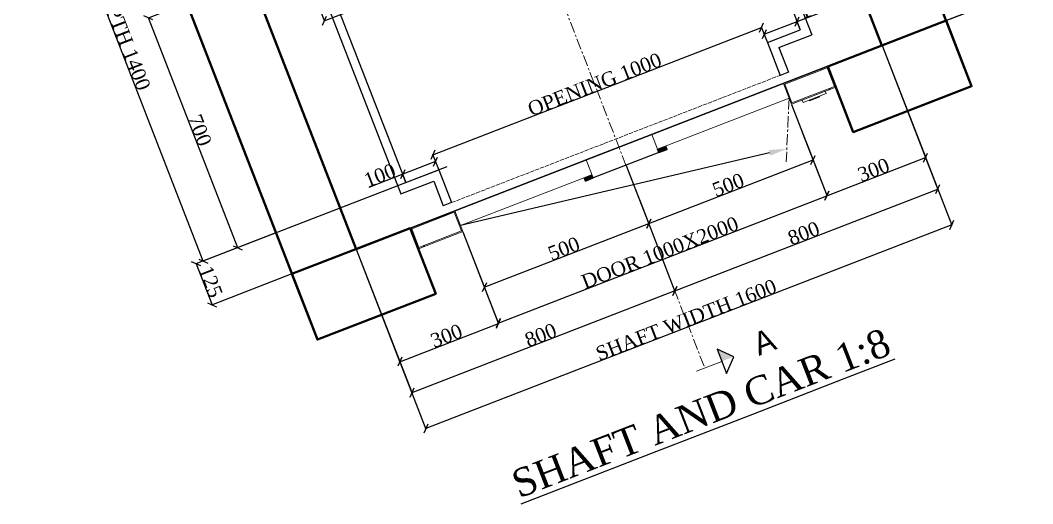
# Model space of a CAD drawing. Header units: millimetres. Extents: x 22640 to 25630, y -77764 to -74410.
# Drawn here: x 22758 to 25630, y -77764 to -76390 of the extents above; entities that cross this region are included whole.
import ezdxf
from ezdxf import colors
from ezdxf.entities.mleader import LeaderData, LeaderLine
from ezdxf.math import Vec2, Vec3

# ---------------------------------------------------------------- set-up
doc = ezdxf.new("R2010")
doc.units = ezdxf.units.MM
doc.linetypes.add('ACAD_ISO02W100', pattern=[15, 12, -3])
doc.linetypes.add('CENTER', pattern=[50.8, 31.75, -6.35, 6.35, -6.35])
doc.layers.add('6', color=7, linetype='Continuous')
for name, color, linetype, lineweight in [('Car', 3, 'Continuous', 18), ('CL', 2, 'CENTER', 0), ('DL', 8, 'ACAD_ISO02W100', 0), ('step&guides', 3, 'Continuous', 30), ('Wall', 1, 'Continuous', 50)]:
    doc.layers.add(name, color=color, linetype=linetype, lineweight=lineweight)
doc.styles.add('nassar2', font='cent.shx', dxfattribs={"height": 60})
doc.styles.add('top', font='cent.shx', dxfattribs={"height": 40})
doc.dimstyles.new('top', dxfattribs={"dimtxt": 35, "dimasz": 20, "dimexe": 1.25, "dimexo": 0.625, "dimtad": 1, "dimtxsty": 'top', "dimblk": 'OBLIQUE', "dimcen": 2.5, "dimadec": 0, "dimazin": 0, "dimtfac": 1, "dimtmove": 0, "dimatfit": 3, "dimldrblk": 'OBLIQUE', "dimfxl": 1, "dimarcsym": 0})

# ---------------------------------------------------------------- blocks, each defined once
blk = doc.blocks.new('_Oblique')
at = {"color": 0, "linetype": 'ByBlock', "lineweight": -2}
blk.add_line((-0.5, -0.5), (0.5, 0.5), dxfattribs=at)
blk = doc.blocks.new('*D57')
at = {"color": 0, "lineweight": -2, "transparency": 16777216}
for p, q in [((24479, -76810.4), (24540.5, -76969.1)), ((24073.9, -77148.8), (24540.1, -76968)), ((24012.8, -76991.3), (24074.4, -77149.9))]:
    blk.add_line(p, q, dxfattribs=at)
at = {"layer": 'Defpoints', "color": 0, "transparency": 16777216}
for p in [(24478.8, -76809.9), (24540.1, -76968), (24012.6, -76990.7)]:
    blk.add_point(p, dxfattribs=at)
at = {"color": 0, "lineweight": -2, "transparency": 16777216, "xscale": 20, "yscale": 20, "zscale": 20}
for p, rotation in [((24540.1, -76968), 21.1994384195994), ((24073.9, -77148.8), 201.1994384195994)]:
    blk.add_blockref('_Oblique', p, dxfattribs=dict(at, rotation=rotation))
at = {"color": 0, "transparency": 16777216, "insert": (24299.5, -77039.1), "char_height": 40, "attachment_point": 5, "rotation": 21.1994, "style": 'top'}
blk.add_mtext('500', dxfattribs=at)
blk = doc.blocks.new('*D58')
at = {"color": 0, "lineweight": -2, "transparency": 16777216}
for p, q in [((24945.1, -76629.6), (25006.7, -76788.3)), ((24540.1, -76968), (25006.2, -76787.2)), ((24476.1, -76802.9), (24540.5, -76969.1))]:
    blk.add_line(p, q, dxfattribs=at)
at = {"layer": 'Defpoints', "color": 0, "transparency": 16777216}
for p in [(24944.9, -76629.1), (25006.2, -76787.2), (24475.8, -76802.3)]:
    blk.add_point(p, dxfattribs=at)
at = {"color": 0, "lineweight": -2, "transparency": 16777216, "xscale": 20, "yscale": 20, "zscale": 20}
for p, rotation in [((25006.2, -76787.2), 21.1994384195994), ((24540.1, -76968), 201.1994384195994)]:
    blk.add_blockref('_Oblique', p, dxfattribs=dict(at, rotation=rotation))
at = {"color": 0, "transparency": 16777216, "insert": (24765.7, -76858.3), "char_height": 40, "attachment_point": 5, "rotation": 21.1994, "style": 'top'}
blk.add_mtext('500', dxfattribs=at)
blk = doc.blocks.new('*D40')
at = {"color": 0, "lineweight": -2, "transparency": 16777216}
for p, q in [((24987.3, -76738.4), (25046.2, -76890.1)), ((24113.4, -77250.6), (25045.7, -76889)), ((24056.5, -77103.8), (24113.8, -77251.7))]:
    blk.add_line(p, q, dxfattribs=at)
at = {"layer": 'Defpoints', "color": 0, "transparency": 16777216}
for p in [(24987.1, -76737.8), (25045.7, -76889), (24056.2, -77103.2)]:
    blk.add_point(p, dxfattribs=at)
at = {"color": 0, "lineweight": -2, "transparency": 16777216, "xscale": 20, "yscale": 20, "zscale": 20}
for p, rotation in [((25045.7, -76889), 21.1994384195994), ((24113.4, -77250.6), 201.1994384195994)]:
    blk.add_blockref('_Oblique', p, dxfattribs=dict(at, rotation=rotation))
at = {"color": 0, "transparency": 16777216, "insert": (24572.1, -77050.5), "char_height": 40, "attachment_point": 5, "rotation": 21.1994, "style": 'top'}
blk.add_mtext('DOOR 1000X2000', dxfattribs=at)
blk = doc.blocks.new('*D41')
at = {"color": 0, "lineweight": -2, "transparency": 16777216}
for p, q in [((23935.5, -76792), (23842.3, -76828.1)), ((23944.4, -76814.8), (23935.1, -76790.8)), ((23842.3, -76828.1), (23746, -76865.5)), ((23851.1, -76850.9), (23841.8, -76827))]:
    blk.add_line(p, q, dxfattribs=at)
at = {"layer": 'Defpoints', "color": 0, "transparency": 16777216}
for p in [(23944.6, -76815.4), (23842.3, -76828.1), (23851.4, -76851.5)]:
    blk.add_point(p, dxfattribs=at)
at = {"color": 0, "lineweight": -2, "transparency": 16777216, "xscale": 20, "yscale": 20, "zscale": 20}
for p, rotation in [((23935.5, -76792), 21.19943841959937), ((23842.3, -76828.1), 201.1994384195994)]:
    blk.add_blockref('_Oblique', p, dxfattribs=dict(at, rotation=rotation))
at = {"color": 0, "transparency": 16777216, "insert": (23777.4, -76831.2), "char_height": 40, "attachment_point": 5, "rotation": 21.1994, "style": 'top'}
blk.add_mtext('100', dxfattribs=at)
blk = doc.blocks.new('*D42')
at = {"color": 0, "lineweight": -2, "transparency": 16777216}
for p, q in [((23928.1, -76772.8), (24860.4, -76411.1)), ((24876.7, -76453.2), (24859.9, -76410)), ((23944.4, -76814.8), (23927.6, -76771.6))]:
    blk.add_line(p, q, dxfattribs=at)
at = {"layer": 'Defpoints', "color": 0, "transparency": 16777216}
for p in [(24860.4, -76411.1), (24876.9, -76453.7), (23944.6, -76815.4)]:
    blk.add_point(p, dxfattribs=at)
at = {"color": 0, "lineweight": -2, "transparency": 16777216, "xscale": 20, "yscale": 20, "zscale": 20}
for p, rotation in [((24860.4, -76411.1), 21.1994384195994), ((23928.1, -76772.8), 201.1994384195994)]:
    blk.add_blockref('_Oblique', p, dxfattribs=dict(at, rotation=rotation))
at = {"color": 0, "transparency": 16777216, "insert": (24386.8, -76572.7), "char_height": 40, "attachment_point": 5, "rotation": 21.1994, "style": 'top'}
blk.add_mtext('OPENING 1000', dxfattribs=at)
blk = doc.blocks.new('*D59')
at = {"color": 0, "lineweight": -2, "transparency": 16777216}
for p, q in [((24961.1, -76394.2), (25057.4, -76356.9)), ((24969.9, -76417), (24960.6, -76393)), ((24867.9, -76430.4), (24961.1, -76394.2)), ((24876.7, -76453.2), (24867.4, -76429.2))]:
    blk.add_line(p, q, dxfattribs=at)
at = {"layer": 'Defpoints', "color": 0, "transparency": 16777216}
for p in [(24961.1, -76394.2), (24970.2, -76417.6), (24876.9, -76453.7)]:
    blk.add_point(p, dxfattribs=at)
at = {"color": 0, "lineweight": -2, "transparency": 16777216, "xscale": 20, "yscale": 20, "zscale": 20}
for p, rotation in [((24961.1, -76394.2), 21.1994384195994), ((24867.9, -76430.4), 201.1994384195994)]:
    blk.add_blockref('_Oblique', p, dxfattribs=dict(at, rotation=rotation))
at = {"color": 0, "transparency": 16777216, "insert": (25011.1, -76352.7), "char_height": 40, "attachment_point": 5, "rotation": 21.1994, "style": 'top'}
blk.add_mtext('100', dxfattribs=at)
blk = doc.blocks.new('*D43')
at = {"color": 0, "lineweight": -2, "transparency": 16777216}
for p, q in [((25202, -76462.4), (25325.9, -76781.6)), ((24975.8, -76708.7), (25046.2, -76890.1)), ((25045.7, -76889), (25325.4, -76780.5))]:
    blk.add_line(p, q, dxfattribs=at)
at = {"layer": 'Defpoints', "color": 0, "transparency": 16777216}
for p in [(25201.8, -76461.8), (24975.6, -76708.1), (25325.4, -76780.5)]:
    blk.add_point(p, dxfattribs=at)
at = {"color": 0, "lineweight": -2, "transparency": 16777216, "xscale": 20, "yscale": 20, "zscale": 20}
for p, rotation in [((25325.4, -76780.5), 21.1994384195994), ((25045.7, -76889), 201.1994384195994)]:
    blk.add_blockref('_Oblique', p, dxfattribs=dict(at, rotation=rotation))
at = {"color": 0, "transparency": 16777216, "insert": (25178.1, -76815.5), "char_height": 40, "attachment_point": 5, "rotation": 21.1994, "style": 'top'}
blk.add_mtext('300', dxfattribs=at)
blk = doc.blocks.new('*D44')
at = {"color": 0, "lineweight": -2, "transparency": 16777216}
for p, q in [((24012.8, -76991.3), (24114.3, -77252.9)), ((23710.3, -77041), (23834.6, -77361.4)), ((23834.1, -77360.2), (24113.8, -77251.7))]:
    blk.add_line(p, q, dxfattribs=at)
at = {"layer": 'Defpoints', "color": 0, "transparency": 16777216}
for p in [(24012.6, -76990.7), (23710.1, -77040.4), (24113.8, -77251.7)]:
    blk.add_point(p, dxfattribs=at)
at = {"color": 0, "lineweight": -2, "transparency": 16777216, "xscale": 20, "yscale": 20, "zscale": 20}
for p, rotation in [((24113.8, -77251.7), 21.1994384195994), ((23834.1, -77360.2), 201.1994384195994)]:
    blk.add_blockref('_Oblique', p, dxfattribs=dict(at, rotation=rotation))
at = {"color": 0, "transparency": 16777216, "insert": (23966.5, -77286.7), "char_height": 40, "attachment_point": 5, "rotation": 21.1994, "style": 'top'}
blk.add_mtext('300', dxfattribs=at)
blk = doc.blocks.new('*D45')
at = {"color": 0, "lineweight": -2, "transparency": 16777216}
for p, q in [((24513.7, -76900), (24614.7, -77160.5)), ((23710.3, -77041), (23868.9, -77449.8)), ((24614.3, -77159.3), (23868.4, -77448.6))]:
    blk.add_line(p, q, dxfattribs=at)
at = {"layer": 'Defpoints', "color": 0, "transparency": 16777216}
for p in [(24513.5, -76899.4), (23710.1, -77040.4), (23868.4, -77448.6)]:
    blk.add_point(p, dxfattribs=at)
at = {"color": 0, "lineweight": -2, "transparency": 16777216, "xscale": 20, "yscale": 20, "zscale": 20}
for p, rotation in [((24614.3, -77159.3), 21.19943841959937), ((23868.4, -77448.6), 201.1994384195994)]:
    blk.add_blockref('_Oblique', p, dxfattribs=dict(at, rotation=rotation))
at = {"color": 0, "transparency": 16777216, "insert": (24233.9, -77284.7), "char_height": 40, "attachment_point": 5, "rotation": 21.1994, "style": 'top'}
blk.add_mtext('800', dxfattribs=at)
blk = doc.blocks.new('*D46')
at = {"color": 0, "lineweight": -2, "transparency": 16777216}
for p, q in [((25202, -76462.4), (25360.6, -76871.2)), ((24614.3, -77159.3), (25360.2, -76870)), ((24513.7, -76900), (24614.7, -77160.5))]:
    blk.add_line(p, q, dxfattribs=at)
at = {"layer": 'Defpoints', "color": 0, "transparency": 16777216}
for p in [(25201.8, -76461.8), (25360.2, -76870), (24513.5, -76899.4)]:
    blk.add_point(p, dxfattribs=at)
at = {"color": 0, "lineweight": -2, "transparency": 16777216, "xscale": 20, "yscale": 20, "zscale": 20}
for p, rotation in [((25360.2, -76870), 21.1994384195994), ((24614.3, -77159.3), 201.1994384195994)]:
    blk.add_blockref('_Oblique', p, dxfattribs=dict(at, rotation=rotation))
at = {"color": 0, "transparency": 16777216, "insert": (24979.8, -76995.4), "char_height": 40, "attachment_point": 5, "rotation": 21.1994, "style": 'top'}
blk.add_mtext('800', dxfattribs=at)
blk = doc.blocks.new('*D60')
at = {"color": 0, "lineweight": -2, "transparency": 16777216}
for p, q in [((25202, -76462.4), (25400, -76972.8)), ((25399.6, -76971.7), (23907.9, -77550.3)), ((23710.3, -77041), (23908.3, -77551.4))]:
    blk.add_line(p, q, dxfattribs=at)
at = {"layer": 'Defpoints', "color": 0, "transparency": 16777216}
for p in [(25201.8, -76461.8), (23710.1, -77040.4), (23907.9, -77550.3)]:
    blk.add_point(p, dxfattribs=at)
at = {"color": 0, "lineweight": -2, "transparency": 16777216, "xscale": 20, "yscale": 20, "zscale": 20}
for p, rotation in [((25399.6, -76971.7), 21.19943841959937), ((23907.9, -77550.3), 201.1994384195994)]:
    blk.add_blockref('_Oblique', p, dxfattribs=dict(at, rotation=rotation))
at = {"color": 0, "transparency": 16777216, "insert": (24646.3, -77241.7), "char_height": 40, "attachment_point": 5, "rotation": 21.1994, "style": 'top'}
blk.add_mtext('SHAFT WIDTH 1600', dxfattribs=at)
blk = doc.blocks.new('*D48')
at = {"color": 0, "lineweight": -2, "transparency": 16777216}
for p, q in [((24899.4, -75694.2), (25192.9, -75580.4)), ((25191.7, -75580.8), (25490, -76350)), ((25202.4, -76461.6), (25491.2, -76349.6))]:
    blk.add_line(p, q, dxfattribs=at)
at = {"layer": 'Defpoints', "color": 0, "transparency": 16777216}
for p in [(24898.8, -75694.4), (25490, -76350), (25201.8, -76461.8)]:
    blk.add_point(p, dxfattribs=at)
at = {"color": 0, "lineweight": -2, "transparency": 16777216, "xscale": 20, "yscale": 20, "zscale": 20}
for p, rotation in [((25191.7, -75580.8), 111.1994384197184), ((25490, -76350), 291.1994384197184)]:
    blk.add_blockref('_Oblique', p, dxfattribs=dict(at, rotation=rotation))
at = {"color": 0, "transparency": 16777216, "insert": (25360.1, -75958), "char_height": 40, "attachment_point": 5, "rotation": 291.1994, "style": 'top'}
blk.add_mtext('825', dxfattribs=at)
blk = doc.blocks.new('*D51')
at = {"color": 0, "lineweight": -2, "transparency": 16777216}
for p, q in [((23344.5, -75546.5), (22769.3, -75769.6)), ((23276.8, -77074.4), (22770.5, -75769.1)), ((23967.3, -76806.5), (23275.6, -77074.8))]:
    blk.add_line(p, q, dxfattribs=at)
at = {"layer": 'Defpoints', "color": 0, "transparency": 16777216}
for p in [(23345.1, -75546.3), (22770.5, -75769.1), (23967.9, -76806.3)]:
    blk.add_point(p, dxfattribs=at)
at = {"color": 0, "lineweight": -2, "transparency": 16777216, "xscale": 20, "yscale": 20, "zscale": 20}
for p, rotation in [((22770.5, -75769.1), 111.1994384197184), ((23276.8, -77074.4), 291.1994384197184)]:
    blk.add_blockref('_Oblique', p, dxfattribs=dict(at, rotation=rotation))
at = {"color": 0, "transparency": 16777216, "insert": (23024.8, -76367.7), "char_height": 40, "attachment_point": 5, "rotation": 291.1994, "style": 'top'}
blk.add_mtext('CAR DEPTH 1400', dxfattribs=at)
blk = doc.blocks.new('*D61')
at = {"color": 0, "lineweight": -2, "transparency": 16777216}
for p, q in [((23415.8, -76269.6), (23120, -76384.4)), ((23374.3, -77036.6), (23121.1, -76383.9)), ((23482.5, -76994.6), (23373.1, -77037))]:
    blk.add_line(p, q, dxfattribs=at)
at = {"layer": 'Defpoints', "color": 0, "transparency": 16777216}
for p in [(23416.4, -76269.4), (23121.1, -76383.9), (23483.1, -76994.4)]:
    blk.add_point(p, dxfattribs=at)
at = {"color": 0, "lineweight": -2, "transparency": 16777216, "xscale": 20, "yscale": 20, "zscale": 20}
for p, rotation in [((23121.1, -76383.9), 111.1994384197184), ((23374.3, -77036.6), 291.1994384197184)]:
    blk.add_blockref('_Oblique', p, dxfattribs=dict(at, rotation=rotation))
at = {"color": 0, "transparency": 16777216, "insert": (23266.9, -76702.8), "char_height": 40, "attachment_point": 5, "rotation": 291.1994, "style": 'top'}
blk.add_mtext('700', dxfattribs=at)
blk = doc.blocks.new('*D62')
at = {"color": 0, "lineweight": -2, "transparency": 16777216}
for p, q in [((24762.2, -75743.3), (24832.1, -75923.4)), ((23619.6, -76392.4), (24831.7, -75922.3)), ((23553.5, -76221.7), (23620.1, -76393.5))]:
    blk.add_line(p, q, dxfattribs=at)
at = {"layer": 'Defpoints', "color": 0, "transparency": 16777216}
for p in [(24762, -75742.7), (24831.7, -75922.3), (23553.2, -76221.2)]:
    blk.add_point(p, dxfattribs=at)
at = {"color": 0, "lineweight": -2, "transparency": 16777216, "xscale": 20, "yscale": 20, "zscale": 20}
for p, rotation in [((24831.7, -75922.3), 21.1994384195994), ((23619.6, -76392.4), 201.1994384195994)]:
    blk.add_blockref('_Oblique', p, dxfattribs=dict(at, rotation=rotation))
at = {"color": 0, "transparency": 16777216, "insert": (24218.2, -76138.1), "char_height": 40, "attachment_point": 5, "rotation": 21.1994, "style": 'top'}
blk.add_mtext('DBG 1300', dxfattribs=at)
blk = doc.blocks.new('*D54')
at = {"color": 0, "lineweight": -2, "transparency": 16777216}
for p, q in [((24546.8, -74785.2), (24966.8, -74622.3)), ((25616.6, -76300.9), (24965.7, -74622.7)), ((25197.7, -76463.4), (25617.7, -76300.5))]:
    blk.add_line(p, q, dxfattribs=at)
at = {"layer": 'Defpoints', "color": 0, "transparency": 16777216}
for p in [(24965.7, -74622.7), (24546.2, -74785.4), (25197.2, -76463.6)]:
    blk.add_point(p, dxfattribs=at)
at = {"color": 0, "lineweight": -2, "transparency": 16777216, "xscale": 20, "yscale": 20, "zscale": 20}
for p, rotation in [((24965.7, -74622.7), 111.1994384197184), ((25616.6, -76300.9), 291.1994384197184)]:
    blk.add_blockref('_Oblique', p, dxfattribs=dict(at, rotation=rotation))
at = {"color": 0, "transparency": 16777216, "insert": (25292.3, -75407.8), "char_height": 40, "attachment_point": 5, "rotation": 291.1994, "style": 'top'}
blk.add_mtext('SHAFT DEPTH  1800', dxfattribs=at)
blk = doc.blocks.new('*D66')
at = {"color": 0, "lineweight": -2, "transparency": 16777216}
for p, q in [((23482.5, -76994.6), (23255.2, -77082.7)), ((23256.4, -77082.3), (23301.6, -77198.8)), ((23527.7, -77111.1), (23300.4, -77199.3))]:
    blk.add_line(p, q, dxfattribs=at)
at = {"layer": 'Defpoints', "color": 0, "transparency": 16777216}
for p in [(23483.1, -76994.4), (23528.3, -77110.9), (23301.6, -77198.8)]:
    blk.add_point(p, dxfattribs=at)
at = {"color": 0, "lineweight": -2, "transparency": 16777216, "xscale": 20, "yscale": 20, "zscale": 20}
for p, rotation in [((23256.4, -77082.3), 111.1994384197184), ((23301.6, -77198.8), 291.1994384197184)]:
    blk.add_blockref('_Oblique', p, dxfattribs=dict(at, rotation=rotation))
at = {"color": 0, "transparency": 16777216, "insert": (23298.2, -77133.1), "char_height": 40, "attachment_point": 5, "rotation": 291.1994, "style": 'top'}
blk.add_mtext('125', dxfattribs=at)

msp = doc.modelspace()

# ---------------------------------------------------------------- hatches: boundary and pattern name
at = {"true_color": 0x000007, "transparency": 33554666}
h = msp.add_hatch(color=7, dxfattribs=at)
h.paths.add_polyline_path([(24565.513, -76756.815), (24588.593, -76747.864), (24569.132, -76766.145)])
h.paths.add_polyline_path([(24588.593, -76747.864), (24569.132, -76766.145), (24592.211, -76757.193)])
h = msp.add_hatch(color=7, dxfattribs=at)
h.paths.add_polyline_path([(24356.819, -76837.76), (24378.916, -76829.189), (24360.437, -76847.09)])
h.paths.add_polyline_path([(24378.916, -76829.189), (24360.437, -76847.09), (24382.535, -76838.519)])
at = {"layer": 'Car', "lineweight": 25, "ltscale": 4, "transparency": 16777216}
h = msp.add_hatch(color=256, dxfattribs=at)
h.dxf.hatch_style = 1
h.paths.add_polyline_path([(24747.244, -77359.21), (24734.048, -77324.91), (24781.339, -77346.094)])

# ---------------------------------------------------------------- linework, layer by layer
for p, q in [((23714.757, -77038.571), (25197.158, -76463.603)), ((25197.158, -76463.603), (23714.757, -77038.571)), ((25029.339, -76528.694), (25034, -76526.886)), ((25047.985, -76521.461), (25120.308, -76707.927)), ((25052.135, -76587.468), (25056.797, -76585.66)), ((23877.914, -76975.289), (23882.576, -76973.481)), ((23905.373, -77032.255), (23900.711, -77034.063))]:
    msp.add_line(p, q)
at = {"color": 7, "linetype": 'Continuous', "lineweight": 20, "transparency": 33554666}
for p, q in [((24565.529, -76756.855), (24938.394, -76612.234)), ((24006.066, -76973.85), (24378.931, -76829.229))]:
    msp.add_line(p, q, dxfattribs=at)
at = {"transparency": 33554666}
msp.add_line((24549.256, -76714.9), (24362.659, -76787.274), dxfattribs=at)
at = {"color": 7, "linetype": 'Continuous', "lineweight": 20, "transparency": 33554666}
for points in [[(25047.985, -76521.461), (24922.121, -76570.279), (24944.918, -76629.054), (25070.782, -76580.236)], [(25046.28, -76525.362), (24926.003, -76571.992), (24946.615, -76625.134), (25066.893, -76578.505)], [(24977.86, -76624.113), (25043.123, -76598.8), (25040.481, -76591.989), (24975.218, -76617.302)], [(24996.685, -76618.957), (25025.229, -76607.886), (25024.506, -76606.021), (24995.961, -76617.092)], [(23863.929, -76980.713), (23989.794, -76931.895), (24012.59, -76990.67), (23886.726, -77039.488)], [(23867.819, -76982.444), (23988.082, -76935.777), (24008.694, -76988.919), (23888.431, -77035.587)]]:
    msp.add_lwpolyline(points, close=True, dxfattribs=at)
for points in [[(24378.931, -76829.229), (24006.066, -76973.85), (23989.794, -76931.895), (24922.121, -76570.279), (24938.394, -76612.234), (24565.529, -76756.855)], [(24569.132, -76766.145), (24567.35, -76761.549), (24549.256, -76714.9)], [(24382.535, -76838.519), (24362.659, -76787.274), (24362.659, -76787.274)]]:
    msp.add_lwpolyline(points, dxfattribs=at)
at = {"color": 7, "linetype": 'Continuous', "lineweight": -2, "true_color": 0x000007, "transparency": 33554666}
for points in [[(24565.513, -76756.815), (24588.593, -76747.864), (24569.132, -76766.145)], [(24588.593, -76747.864), (24569.132, -76766.145), (24592.211, -76757.193)], [(24356.819, -76837.76), (24378.916, -76829.189), (24360.437, -76847.09)], [(24378.916, -76829.189), (24360.437, -76847.09), (24382.535, -76838.519)]]:
    msp.add_lwpolyline(points, close=True, dxfattribs=at)
at = {"color": 7, "linetype": 'Continuous', "lineweight": 20, "true_color": 0x000007, "transparency": 33554666}
for points in [[(24592.211, -76757.193), (24588.593, -76747.864), (24588.593, -76747.864)], [(24360.437, -76847.09), (24356.819, -76837.76), (24356.819, -76837.76)]]:
    msp.add_lwpolyline(points, dxfattribs=at)
at = {"layer": '6', "transparency": 33554666}
msp.add_line((24569.132, -76766.145), (24382.535, -76838.519), dxfattribs=at)
at = {"layer": 'Car', "lineweight": 25, "ltscale": 4, "transparency": 33554666}
for p, q in [((24781.339, -77346.094), (24734.048, -77324.91)), ((24734.048, -77324.91), (24760.439, -77393.511)), ((24760.439, -77393.511), (24781.492, -77346.169))]:
    msp.add_line(p, q, dxfattribs=at)
at = {"layer": 'Car', "ltscale": 4, "transparency": 33554666}
msp.add_line((24675.652, -77386.978), (24747.244, -77359.21), dxfattribs=at)
at = {"layer": 'CL'}
for p, q in [((23620.172, -74596.242, -110.467), (24699.073, -77377.894)), ((24938.394, -76612.234), (24930.241, -76792.506))]:
    msp.add_line(p, q, dxfattribs=at)
at = {"layer": 'DL', "transparency": 33554666}
msp.add_line((23980.753, -76908.587), (24913.081, -76546.971), dxfattribs=at)
at = {"layer": 'step&guides'}
for p, q in [((24478.158, -75079.97), (25002.5, -76431.845)), ((24463.89, -75112.319), (24970.152, -76417.577)), ((23312.749, -75531.989), (23837.091, -76883.864)), ((23345.097, -75546.257), (23851.359, -76851.516)), ((24876.919, -76453.739), (24970.152, -76417.577)), ((24909.268, -76468.006), (25002.5, -76431.845)), ((24876.919, -76453.739), (24913.081, -76546.971)), ((24909.268, -76468.006), (24936.389, -76537.931)), ((24936.389, -76537.931), (24913.081, -76546.971)), ((23851.359, -76851.516), (23944.592, -76815.354)), ((23944.592, -76815.354), (23980.753, -76908.587)), ((23837.091, -76883.864), (23930.324, -76847.703)), ((23930.324, -76847.703), (23957.445, -76917.627)), ((23980.753, -76908.587), (23957.445, -76917.627))]:
    msp.add_line(p, q, dxfattribs=at)
at = {"layer": 'Wall'}
for points in [[(25120.308, -76707.927), (25455.946, -76577.745), (24660.392, -74526.625), (22805.061, -75246.24), (23600.615, -77297.36), (23936.253, -77167.178)], [(23863.929, -76980.713), (23710.095, -77040.38), (23059.188, -75362.19), (24550.911, -74783.606), (25201.819, -76461.795), (25047.985, -76521.461)]]:
    msp.add_lwpolyline(points, dxfattribs=at)
for points in [[(25047.985, -76521.461), (25383.623, -76391.28), (25455.946, -76577.745), (25120.308, -76707.927)], [(23863.929, -76980.713), (23528.292, -77110.895), (23600.615, -77297.36), (23936.253, -77167.178)]]:
    msp.add_lwpolyline(points, close=True, dxfattribs=at)

# ---------------------------------------------------------------- texts
at = {"insert": (24143.288, -77674.234, -137), "char_height": 80, "attachment_point": 1, "rotation": 21.199438}
msp.add_mtext_dynamic_manual_height_columns('{\\Fcent|c0;\\L\\C6;SHAFT AND CAR 1:8}', width=2331.14753, gutter_width=200, heights=[0], dxfattribs=at)
at = {"ltscale": 4, "transparency": 33554666, "insert": (24883.363, -77262.658), "char_height": 65, "attachment_point": 3, "rotation": 20.927392}
msp.add_mtext_dynamic_manual_height_columns('A', width=315.98199, gutter_width=125, heights=[0], dxfattribs=at)

# ---------------------------------------------------------------- dimensions: what is measured, and where the dimension line sits
for base, p1, p2, angle, text, picture, middle in [((24965.666, -74622.738), (25197.158, -76463.603), (24546.25, -74785.414), 111.199438, 'SHAFT DEPTH  <>', '*D54', (25273.039, -75415.216)), ((22770.497, -75769.123), (23967.9, -76806.314), (23345.097, -75546.257), 111.199438, 'CAR DEPTH <>', '*D51', (23005.547, -76375.136)), ((24831.665, -75922.259), (23553.239, -76221.163), (24762.01, -75742.672), 21.199438, 'DBG <>', '*D62', (24225.653, -76157.309)), ((24860.397, -76411.141), (23944.592, -76815.354), (24876.919, -76453.739), 21.199438, 'OPENING <>', '*D42', (24394.233, -76591.949)), ((23907.857, -77550.254), (25201.819, -76461.795), (23710.095, -77040.38), 21.199438, 'SHAFT WIDTH <>', '*D60', (24653.719, -77260.962)), ((25045.723, -76888.953), (24056.23, -77103.183), (24987.093, -76737.793), 21.199438, 'DOOR <>X2000', '*D40', (24579.559, -77069.76))]:
    dim = msp.add_linear_dim(base=base, p1=p1, p2=p2, angle=angle, text=text, dimstyle='top')
    dim.commit()
    dim.dimension.update_dxf_attribs({"geometry": picture, "text_midpoint": middle, "dimtype": 160})
for base, p1, p2, angle, picture, middle in [((25490.036, -76350.006), (24898.825, -75694.433), (25201.819, -76461.795), 111.199438, '*D48', (25340.87, -75965.421)), ((23121.142, -76383.93), (23483.09, -76994.354), (23416.424, -76269.401), 111.199438, '*D61', (23247.708, -76710.245)), ((24961.088, -76394.209), (24876.919, -76453.739), (24970.152, -76417.577), 21.199438, '*D59', (25018.543, -76371.924)), ((25360.157, -76870.026), (24513.482, -76899.399), (25201.819, -76461.795), 21.199438, '*D46', (24987.226, -77014.672)), ((25325.421, -76780.468), (24975.573, -76708.092), (25201.819, -76461.795), 21.199438, '*D43', (25185.572, -76834.71)), ((25006.238, -76787.152), (24475.833, -76802.332), (24944.918, -76629.054), 21.199438, '*D58', (24773.156, -76877.556)), ((23842.295, -76828.147), (23944.592, -76815.354), (23851.359, -76851.516), 21.199438, '*D41', (23784.841, -76850.432)), ((24540.074, -76967.959), (24012.59, -76990.67), (24478.754, -76809.862), 21.199438, '*D57', (24306.992, -77058.363)), ((23868.433, -77448.611), (24513.482, -76899.399), (23710.095, -77040.38), 21.199438, '*D45', (24241.364, -77303.964)), ((23301.566, -77198.833), (23483.09, -76994.354), (23528.292, -77110.895), 111.199438, '*D66', (23278.965, -77140.562)), ((24113.847, -77251.733), (23710.095, -77040.38), (24012.59, -76990.67), 21.199438, '*D44', (23973.998, -77305.976))]:
    dim = msp.add_linear_dim(base=base, p1=p1, p2=p2, angle=angle, dimstyle='top')
    dim.commit()
    dim.dimension.update_dxf_attribs({"geometry": picture, "text_midpoint": middle, "dimtype": 160})

# ---------------------------------------------------------------- leaders
at = {"layer": 'CL'}
ml = msp.add_multileader_mtext('Standard', dxfattribs=at)
ml.set_content('', color=256, style='nassar2')
ml.set_leader_properties()
ml.build(insert=Vec2(0, 0))
ml.multileader.update_dxf_attribs({"text_left_attachment_type": 6, "text_right_attachment_type": 6, "dogleg_length": 0.36, "arrow_head_size": 50})
ctx = ml.context
ctx.base_point, ctx.char_height, ctx.arrow_head_size, ctx.landing_gap_size, ctx.plane_origin, ctx.plane_x_axis, ctx.plane_y_axis = Vec3(24005.899, -76973.915), 60, 50, 0.09, Vec3(24724.042, -76872.417), Vec3(0.93232735, 0.36161543), Vec3(-0.36161543, 0.93232735)
ctx.left_attachment, ctx.right_attachment, ctx.text_align_type = 6, 6, 2
notes = []
notes.append((ctx, [(1, (1, 1, 0), (24006.066, -76973.85), (-0.93232735, -0.36161543), 0.0000157, [(0, [(24931.912, -76755.565)], 0, [])])]))
ctx.mtext.insert, ctx.mtext.text_direction, ctx.mtext.rotation, ctx.mtext.alignment, ctx.mtext.flow_direction = Vec3(23984.286, -76917.943), Vec3(0.93232735, 0.36161543), 0.37, 3, 5
for ctx, leaders in notes:
    for number, flags, end, landing, length, lines in leaders:
        leader = LeaderData()
        leader.index, (leader.has_last_leader_line, leader.has_dogleg_vector, leader.attachment_direction) = number, flags
        leader.last_leader_point, leader.dogleg_vector, leader.dogleg_length = Vec3(end), Vec3(landing), length
        for number, points, colour, breaks in lines:
            line = LeaderLine()
            line.index, line.vertices, line.color, line.breaks = number, Vec3.list(points), colors.encode_raw_color(colour), breaks
            leader.lines.append(line)
        ctx.leaders.append(leader)

doc.saveas('drawing.dxf')
